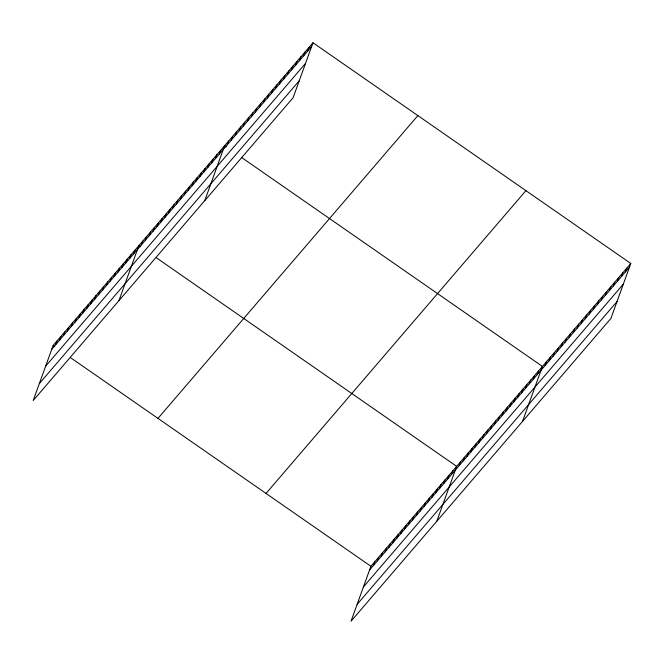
<?xml version="1.0" encoding="UTF-8"?>
<svg xmlns="http://www.w3.org/2000/svg" width="664" height="664" viewBox="0 0 664 664"><rect width="100%" height="100%" fill="white"/><g stroke="black" fill="none" stroke-linecap="round" stroke-linejoin="round"><path stroke-width="1" d="M312.993 42.753L53.095 345.546L33.2 400.517L293.09 97.724L312.993 42.753L630.8 263.483L610.905 318.454L351.007 621.247L370.91 566.276L630.8 263.483M55.643 344.74L56.996 341.005M59.544 340.2L60.897 336.465M63.437 335.66L64.79 331.917M67.338 331.112L68.691 327.377M71.239 326.572L72.592 322.837M75.132 322.032L76.484 318.297M79.033 317.492L80.385 313.757M82.934 312.943L84.286 309.208M86.835 308.403L88.179 304.668M90.727 303.863L92.08 300.128M94.628 299.323L95.981 295.588M98.529 294.783L99.882 291.039M102.422 290.234L103.775 286.499M106.323 285.694L107.676 281.959M110.224 281.154L111.577 277.419M114.117 276.614L115.47 272.879M118.018 272.074L119.371 268.331M121.919 267.526L123.272 263.791M125.811 262.986L127.164 259.25M129.712 258.445L131.065 254.71M133.613 253.905L134.966 250.17M118.964 300.593L138.859 245.622L140.527 246.784M141.407 244.817L142.76 241.082M145.308 240.277L146.661 236.542M149.209 235.737L150.554 232.002M153.102 231.196L154.455 227.453M157.003 226.648L158.356 222.913M160.904 222.108L162.257 218.373M164.797 217.568L166.149 213.833M168.697 213.028L170.05 209.293M172.598 208.488L173.951 204.744M176.491 203.939L177.844 200.204M180.392 199.399L181.745 195.664M184.293 194.859L185.646 191.124M188.186 190.319L189.539 186.584M192.087 185.771L193.44 182.036M195.988 181.23L197.341 177.495M199.881 176.69L201.233 172.955M203.782 172.15L205.135 168.415M207.683 167.61L209.035 163.867M211.575 163.062L212.928 159.327M215.476 158.522L216.829 154.787M219.377 153.982L220.73 150.247M204.728 200.669L224.623 145.707L226.291 146.86M227.287 144.76L228.64 141.025M231.304 140.079L232.657 136.344M235.322 135.398L236.674 131.663M239.339 130.725L240.692 126.982M243.356 126.044L244.709 122.309M247.373 121.363L248.726 117.628M251.39 116.681L252.743 112.946M255.408 112L256.76 108.265M259.425 107.327L260.778 103.584M263.442 102.646L264.795 98.911M267.459 97.965L268.812 94.23M271.476 93.284L272.829 89.549M275.485 88.602L276.838 84.867M279.502 83.93L280.855 80.186M283.52 79.248L284.873 75.513M287.537 74.567L288.89 70.832M291.554 69.886L292.907 66.151M295.571 65.205L296.924 61.47M299.588 60.532L300.941 56.789M303.606 55.851L304.959 52.116M307.623 51.169L308.976 47.434M373.45 565.471L374.803 561.736M377.351 560.931L378.704 557.196M381.252 556.39L382.605 552.655M385.145 551.85L386.498 548.115M389.046 547.31L390.399 543.567M392.947 542.762L394.3 539.027M396.84 538.222L398.192 534.487M400.741 533.682L402.093 529.947M404.642 529.142L405.994 525.407M408.543 524.593L409.887 520.858M412.435 520.053L413.788 516.318M416.336 515.513L417.689 511.778M420.237 510.973L421.59 507.238M424.13 506.433L425.483 502.689M428.031 501.884L429.384 498.149M431.932 497.344L433.285 493.609M435.825 492.804L437.178 489.069M439.726 488.264L441.079 484.529M443.627 483.724L444.98 479.981M447.519 479.176L448.872 475.441M451.42 474.635L452.773 470.901M436.771 521.323L456.674 466.36L156.339 257.765M459.214 465.555L460.567 461.82M463.115 461.007L464.468 457.272M467.016 456.467L468.369 452.732M470.909 451.927L472.262 448.192M474.81 447.387L476.163 443.652M478.711 442.846L480.064 439.103M482.612 438.298L483.956 434.563M486.504 433.758L487.857 430.023M490.406 429.218L491.758 425.483M494.306 424.678L495.659 420.943M498.199 420.138L499.552 416.394M502.1 415.589L503.453 411.854M506.001 411.049L507.354 407.314M509.894 406.509L511.247 402.774M513.795 401.969L515.148 398.234M517.696 397.421L519.049 393.686M521.589 392.88L522.941 389.146M525.49 388.34L526.842 384.605M529.391 383.8L530.744 380.065M533.283 379.26L534.636 375.517M537.184 374.712L538.537 370.977M522.535 421.408L542.438 366.437L242.103 157.841M545.102 365.49L546.455 361.755M549.12 360.818L550.473 357.074M553.137 356.136L554.49 352.401M557.154 351.455L558.499 347.72M561.163 346.774L562.516 343.039M565.18 342.093L566.533 338.358M569.197 337.42L570.55 333.677M573.215 332.739L574.567 329.004M577.232 328.058L578.585 324.322M581.249 323.376L582.602 319.641M585.266 318.695L586.619 314.96M589.283 314.022L590.636 310.279M593.301 309.341L594.654 305.606M597.318 304.66L598.671 300.925M601.335 299.979L602.688 296.244M605.352 295.297L606.697 291.562M609.361 290.624L610.714 286.881M613.378 285.943L614.731 282.208M617.395 281.262L618.748 277.527M621.413 276.581L622.766 272.846M625.43 271.9L626.783 268.165M51.742 349.281L311.64 46.488M45.625 366.188L305.515 63.395M39.317 383.609L299.215 80.817M157.974 418.386L417.872 115.594M266.032 493.435L525.921 190.643M369.558 570.019L629.447 267.227M363.432 586.926L623.33 284.126M357.132 604.34L617.022 301.547M53.095 345.546L54.763 346.699M70.575 357.688L370.91 566.276"/></g></svg>
